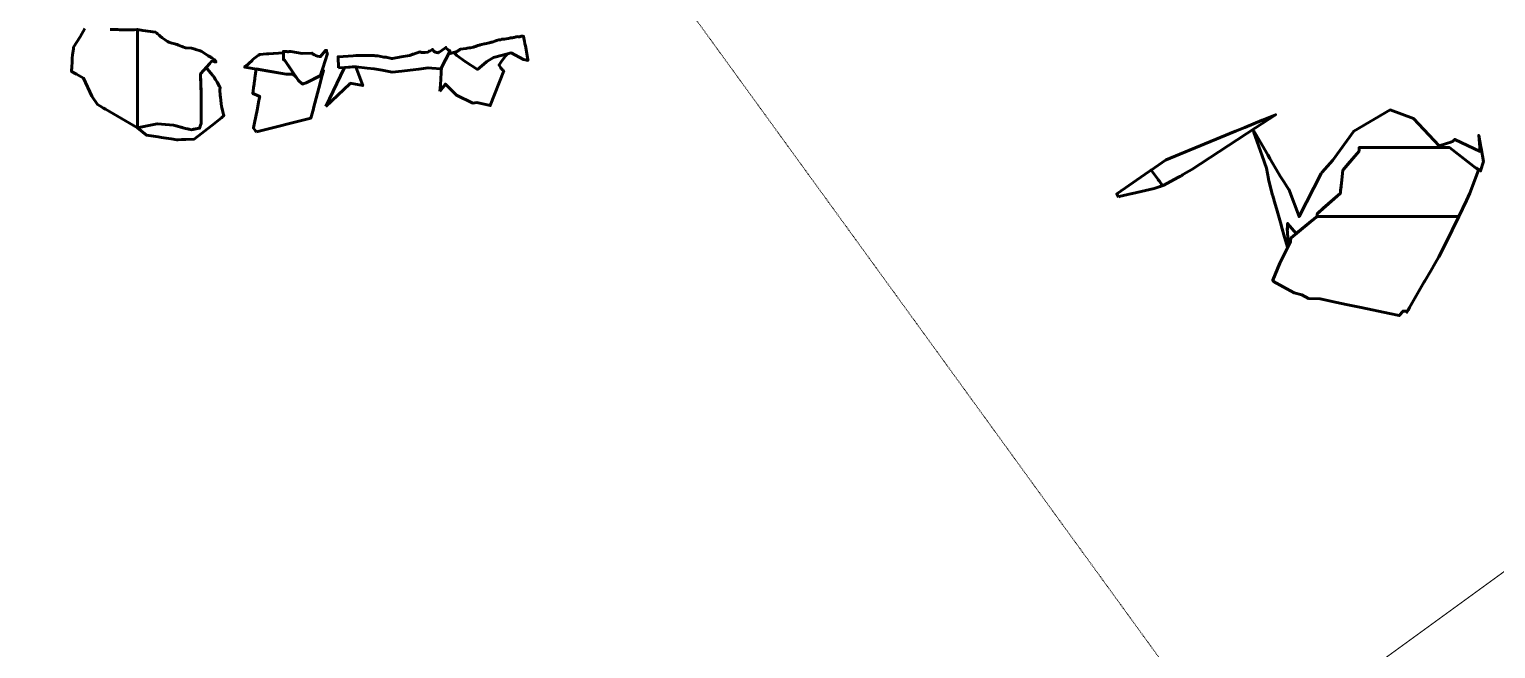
# Model space of a CAD drawing. Header units: millimetres. Extents: x -11105 to 6250, y -8045 to 7046.
# Drawn here: x -3911.5 to -3691, y -1119.2 to -1026.1 of the extents above; entities that cross this region are included whole.
import ezdxf

# ---------------------------------------------------------------- set-up
doc = ezdxf.new("R2010")
doc.units = ezdxf.units.MM
doc.linetypes.add('DOT', pattern=[2, 1, -1])
for name, color, linetype in [('_Сеть_', 1, 'Continuous'), ('C_____20241011082113471330_БДШ-3_26_28_-260_ЮЗРТ-2_ОР_tridb_ОР_06_20', 1, 'Continuous'), ('C_____20241011082113471330_БДШ-3_26_28_-260_ЮЗРТ-2_ОР_tridb_ОР_07_20', 1, 'Continuous'), ('C_____20241011082113907995_БДШ-3_28_30_-260_ЮЗРТ-2_ОР_tridb_ОР_09_20', 1, 'Continuous'), ('C_____20241011082113907995_БДШ-3_28_30_-260_ЮЗРТ-2_ОР_tridb_ОР_10_20', 1, 'Continuous'), ('C_____20241011082129155379_БДШ-1_21_23_ЛИНЗА_-290_ЮЗРТ-2_ОР_tridb_ОР_06_21', 1, 'Continuous'), ('C_____20241011082129155379_БДШ-1_21_23_ЛИНЗА_-290_ЮЗРТ-2_ОР_tridb_ОР_07_21', 1, 'Continuous'), ('C_____20241011082130058816_БДШ-1_25_30_-290_ЮЗРТ-2_ОР_tridb_ОР_01_22_СОБР', 1, 'Continuous'), ('C_____20241011082131993910_ОРТ-21_-290_ЮЗРТ-2_ОР_tridb_ОР_05_21', 1, 'Continuous'), ('C_____20241011082131993910_ОРТ-21_-290_ЮЗРТ-2_ОР_tridb_ОР_06_21', 1, 'Continuous'), ('C_____20241011082131993910_ОРТ-21_-290_ЮЗРТ-2_ОР_tridb_ОР_06_21_СОБР', 1, 'Continuous')]:
    doc.layers.add(name, color=color, linetype=linetype)

msp = doc.modelspace()

# ---------------------------------------------------------------- linework, layer by layer
at = {"layer": '_Сеть_', "color": 251, "linetype": 'Continuous', "lineweight": 13, "ltscale": 0.09, "true_color": 0x42495b}
msp.add_lwpolyline([(-9341.48, -5213.85), (4192.82, 4619.39)], dxfattribs=at)
at = {"layer": '_Сеть_', "color": 251, "linetype": 'DOT', "lineweight": 13, "ltscale": 0.09, "true_color": 0x42495b}
msp.add_lwpolyline([(-1601.21, -4066.55), (-5607.9, 1448.19)], dxfattribs=at)
at = {"layer": 'C_____20241011082113471330_БДШ-3_26_28_-260_ЮЗРТ-2_ОР_tridb_ОР_06_20', "color": 18, "linetype": 'Continuous', "lineweight": 60, "ltscale": 0.09, "true_color": 0x000000}
msp.add_lwpolyline([(-3865.05, -1031.93), (-3865.08, -1030.3), (-3865.08, -1030.27), (-3862.84, -1030.11), (-3862.38, -1030.07), (-3862.14, -1030.07), (-3862, -1030.07), (-3861.29, -1030.08), (-3860.21, -1030.09), (-3859.68, -1030.1), (-3859.51, -1030.12), (-3859.1, -1030.13), (-3858.22, -1030.32), (-3857.88, -1030.35), (-3857.71, -1030.36), (-3857, -1030.55), (-3857, -1030.55), (-3856.97, -1030.56), (-3856.93, -1030.55), (-3856.89, -1030.54), (-3855.6, -1030.3), (-3854.34, -1030.08), (-3854.28, -1030.07), (-3853.87, -1029.86), (-3853.76, -1029.89), (-3852.81, -1029.54), (-3852.7, -1029.59), (-3852.55, -1029.62), (-3852.33, -1029.64), (-3852.03, -1029.64), (-3851.59, -1029.6), (-3851.59, -1029.6), (-3851.41, -1029.42), (-3851.39, -1029.44), (-3851.37, -1029.47), (-3850.9, -1029.16), (-3850.85, -1029.23), (-3850.76, -1029.37), (-3850.73, -1029.39), (-3850.68, -1029.44), (-3850.65, -1029.46), (-3850.58, -1029.52), (-3850.55, -1029.53), (-3850.44, -1029.58), (-3850.25, -1029.65), (-3850.04, -1029.69), (-3849.97, -1029.63), (-3849.91, -1029.57), (-3849.9, -1029.6), (-3849.62, -1029.42), (-3848.86, -1028.87), (-3848.71, -1029.08), (-3848.59, -1029.18), (-3848.46, -1029.28), (-3848.23, -1029.39), (-3849.63, -1032.07), (-3850.98, -1031.99), (-3851.55, -1031.92), (-3852.92, -1032.11), (-3854.25, -1032.28), (-3855.51, -1032.43), (-3856.94, -1032.56), (-3858.48, -1032.29), (-3859.65, -1032.1), (-3860.69, -1031.99), (-3862.36, -1031.76), (-3864.11, -1031.9), (-3865.05, -1031.93)], dxfattribs=at)
at = {"layer": 'C_____20241011082113471330_БДШ-3_26_28_-260_ЮЗРТ-2_ОР_tridb_ОР_07_20', "color": 18, "linetype": 'Continuous', "lineweight": 60, "ltscale": 0.09, "true_color": 0x000000}
for points in [[(-3847.57, -1029.74), (-3847.45, -1029.64), (-3847.34, -1029.53), (-3847.33, -1029.53), (-3847.2, -1029.47), (-3847.08, -1029.4), (-3846.98, -1029.34), (-3846.88, -1029.27), (-3846.81, -1029.21), (-3846.74, -1029.15), (-3845.81, -1029.02), (-3845.69, -1029), (-3845.36, -1028.95), (-3845.16, -1028.91), (-3844.72, -1028.81), (-3844.6, -1028.78), (-3844.4, -1028.71), (-3844.07, -1028.59), (-3843.84, -1028.54), (-3843.71, -1028.49), (-3843.48, -1028.41), (-3843.1, -1028.33), (-3843.07, -1028.33), (-3843, -1028.3), (-3842.32, -1028.15), (-3842.28, -1028.14), (-3842.23, -1028.13), (-3842.22, -1028.13), (-3842.1, -1028.1), (-3842, -1028.06), (-3841.97, -1028.05), (-3841.93, -1028.05), (-3841.34, -1027.85), (-3841.31, -1027.84), (-3841.26, -1027.84), (-3840.9, -1027.71), (-3840.78, -1027.71), (-3840.67, -1027.71), (-3840.41, -1027.62), (-3840.24, -1027.62), (-3840.07, -1027.6), (-3839.81, -1027.58), (-3839.51, -1027.54), (-3839.49, -1027.53), (-3839.46, -1027.53), (-3839.44, -1027.52), (-3839.44, -1027.52), (-3839.29, -1027.48), (-3839.29, -1027.48), (-3839.16, -1027.43), (-3838.85, -1027.42), (-3838.84, -1027.42), (-3838.68, -1027.39), (-3838.53, -1027.35), (-3838.51, -1027.34), (-3838.42, -1027.31), (-3838.33, -1027.27), (-3838.32, -1027.27), (-3838.26, -1027.27), (-3838.21, -1027.25), (-3838.2, -1027.24), (-3838, -1027.26), (-3837.77, -1027.26), (-3837.66, -1027.2), (-3837.61, -1027.18), (-3837.49, -1027.19), (-3837.25, -1027.19), (-3837.19, -1027.2), (-3837.19, -1027.2), (-3837.1, -1027.7), (-3837.06, -1027.93), (-3836.99, -1028.3), (-3836.92, -1028.64), (-3836.76, -1029.5), (-3836.53, -1030.73), (-3836.53, -1030.75), (-3836.52, -1030.81), (-3837.22, -1030.69), (-3839.08, -1029.7), (-3840.34, -1030.04), (-3841.7, -1030.38), (-3842.77, -1031.03), (-3844.14, -1032.16), (-3845.98, -1030.98), (-3847.24, -1030.09), (-3847.57, -1029.74)], [(-3873.17, -1030.71), (-3873.22, -1030.72), (-3873.3, -1030.72), (-3873.31, -1029.49), (-3873.31, -1029.47), (-3873.2, -1029.47), (-3873.19, -1029.47), (-3873, -1029.49), (-3872.8, -1029.5), (-3872.67, -1029.51), (-3872.6, -1029.51), (-3872.43, -1029.5), (-3872.37, -1029.49), (-3872.24, -1029.47), (-3872.2, -1029.46), (-3870.49, -1029.76), (-3869.02, -1029.72), (-3868.93, -1029.81), (-3868.82, -1029.9), (-3868.82, -1029.9), (-3868.66, -1029.99), (-3868.46, -1030.08), (-3868.2, -1030.17), (-3867.84, -1030.25), (-3867.78, -1030.26), (-3867, -1029.32), (-3867.02, -1029.49), (-3866.82, -1029.29), (-3866.82, -1029.3), (-3866.81, -1029.48), (-3866.81, -1029.49), (-3866.77, -1029.65), (-3866.77, -1029.67), (-3866.7, -1029.8), (-3867.74, -1033.1), (-3869.91, -1034.19), (-3870.42, -1034.37), (-3871.03, -1033.85), (-3873.17, -1030.71)]]:
    msp.add_lwpolyline(points, dxfattribs=at)
at = {"layer": 'C_____20241011082113907995_БДШ-3_28_30_-260_ЮЗРТ-2_ОР_tridb_ОР_09_20', "color": 18, "linetype": 'Continuous', "lineweight": 60, "ltscale": 0.09, "true_color": 0x000000}
for points in [[(-3895.26, -1040.94), (-3895.26, -1040.94), (-3895.26, -1040.94), (-3895.26, -1034.49), (-3895.26, -1031.54), (-3895.26, -1031.54), (-3895.26, -1028.06), (-3895.26, -1028.06), (-3895.26, -1027.35), (-3895.26, -1027.25), (-3895.26, -1027.25), (-3895.26, -1027.22), (-3895.26, -1027.16), (-3895.26, -1027.16), (-3895.26, -1027.11), (-3895.26, -1027.03), (-3895.26, -1027.03), (-3895.26, -1026.97), (-3895.26, -1026.86), (-3895.26, -1026.86), (-3895.26, -1026.8), (-3895.26, -1026.66), (-3895.26, -1026.66), (-3895.26, -1026.59), (-3895.26, -1026.42), (-3895.26, -1026.42), (-3895.26, -1026.35), (-3895.26, -1026.16), (-3895.26, -1026.16), (-3895.26, -1026.16), (-3895.24, -1026.17), (-3894.44, -1026.31), (-3892.56, -1026.58), (-3892.37, -1026.72), (-3892.27, -1026.8), (-3892.02, -1027), (-3891.83, -1027.19), (-3891.54, -1027.4), (-3891.26, -1027.62), (-3891.11, -1027.71), (-3891.11, -1027.72), (-3890.74, -1027.97), (-3890.62, -1028.02), (-3890.55, -1028.05), (-3890.07, -1028.2), (-3889.64, -1028.34), (-3889.5, -1028.38), (-3889.28, -1028.44), (-3889.1, -1028.52), (-3888.86, -1028.62), (-3888.83, -1028.63), (-3888.8, -1028.64), (-3888.62, -1028.71), (-3888.53, -1028.74), (-3888.42, -1028.78), (-3888.21, -1028.86), (-3888.2, -1028.86), (-3888.03, -1028.91), (-3887.97, -1028.91), (-3887.16, -1028.98), (-3886.6, -1029.14), (-3886.51, -1029.17), (-3885.77, -1029.4), (-3885.73, -1029.42), (-3885.56, -1029.5), (-3885.07, -1029.81), (-3884.84, -1029.96), (-3884.69, -1030.06), (-3884.62, -1030.11), (-3884.25, -1030.34), (-3884.12, -1030.42), (-3884.11, -1030.43), (-3884.1, -1030.43), (-3884.03, -1030.48), (-3883.88, -1030.57), (-3883.72, -1030.68), (-3883.67, -1030.71), (-3883.45, -1031.05), (-3883.48, -1031.05), (-3883.5, -1031.04), (-3883.61, -1031.03), (-3883.71, -1031.01), (-3883.74, -1031), (-3884.11, -1030.94), (-3884.39, -1031.28), (-3885.77, -1032.82), (-3885.7, -1035.57), (-3885.66, -1040.28), (-3885.76, -1040.55), (-3885.93, -1041), (-3887.16, -1041.23), (-3888.24, -1040.98), (-3889.86, -1040.55), (-3892.27, -1040.33), (-3892.56, -1040.41), (-3892.78, -1040.45), (-3895.26, -1040.94)], [(-3875.01, -1032.52), (-3879.1, -1031.81), (-3879.12, -1031.81), (-3879.15, -1031.8), (-3879.05, -1031.75), (-3879.04, -1031.75), (-3879, -1031.72), (-3878.02, -1030.81), (-3877.92, -1030.7), (-3877.66, -1030.46), (-3877.25, -1030.18), (-3877.04, -1030.03), (-3876.86, -1029.91), (-3875.84, -1029.84), (-3875.52, -1029.82), (-3874.86, -1029.78), (-3874.79, -1029.77), (-3873.31, -1029.68), (-3873.31, -1029.68), (-3873.31, -1029.69), (-3873.3, -1030.6), (-3873.3, -1030.63), (-3873.3, -1030.7), (-3873.3, -1030.72), (-3873.3, -1030.72), (-3873.29, -1030.72), (-3873.22, -1030.72), (-3873.17, -1030.71), (-3873.17, -1030.72), (-3873.14, -1030.76), (-3873.11, -1030.81), (-3872.49, -1031.72), (-3871.71, -1032.86), (-3872.88, -1032.9), (-3875.01, -1032.52)]]:
    msp.add_lwpolyline(points, dxfattribs=at)
at = {"layer": 'C_____20241011082113907995_БДШ-3_28_30_-260_ЮЗРТ-2_ОР_tridb_ОР_10_20', "color": 18, "linetype": 'Continuous', "lineweight": 60, "ltscale": 0.09, "true_color": 0x000000}
for points in [[(-3900.93, -1037.64), (-3901.28, -1037.44), (-3902.15, -1036.17), (-3903.36, -1033.46), (-3904.41, -1032.89), (-3904.53, -1032.83), (-3905.17, -1032.49), (-3905.17, -1032.41), (-3905.16, -1032.22), (-3905.14, -1031.97), (-3905.09, -1030.86), (-3905.07, -1030.49), (-3905.04, -1029.97), (-3904.9, -1029.08), (-3904.87, -1028.85), (-3903.89, -1027.25), (-3903.16, -1026.01)], [(-3899.35, -1026.15), (-3898.23, -1026.19), (-3897.98, -1026.2), (-3897.98, -1026.2), (-3897.96, -1026.2), (-3897.83, -1026.21), (-3897.82, -1026.21), (-3897.8, -1026.21), (-3897.76, -1026.22), (-3897.14, -1026.24), (-3897.06, -1026.24), (-3897.05, -1026.24), (-3896.83, -1026.24), (-3896.47, -1026.24), (-3896.36, -1026.23), (-3896.35, -1026.23), (-3895.99, -1026.23), (-3895.84, -1026.21), (-3895.71, -1026.2), (-3895.7, -1026.2), (-3895.26, -1026.16), (-3895.26, -1026.35), (-3895.26, -1026.42), (-3895.26, -1026.59), (-3895.26, -1026.66), (-3895.26, -1026.8), (-3895.26, -1026.86), (-3895.26, -1026.97), (-3895.26, -1027.03), (-3895.26, -1027.11), (-3895.26, -1027.16), (-3895.26, -1027.22), (-3895.26, -1027.25), (-3895.26, -1027.35), (-3895.26, -1028.06), (-3895.26, -1031.54), (-3895.26, -1034.49), (-3895.26, -1040.94), (-3900.06, -1038.15), (-3900.37, -1037.97), (-3900.93, -1037.64)]]:
    msp.add_lwpolyline(points, dxfattribs=at)
at = {"layer": 'C_____20241011082129155379_БДШ-1_21_23_ЛИНЗА_-290_ЮЗРТ-2_ОР_tridb_ОР_06_21', "color": 18, "linetype": 'Continuous', "lineweight": 60, "ltscale": 0.09, "true_color": 0x000000}
msp.add_lwpolyline([(-3738.25, -1048.16), (-3738.5, -1048.26), (-3738.67, -1048.35), (-3740.99, -1049.6), (-3741.07, -1049.62), (-3741.55, -1048.98), (-3741.67, -1048.82), (-3741.75, -1048.7), (-3742.81, -1047.29), (-3740.62, -1045.81), (-3740.61, -1045.81), (-3740.53, -1045.75), (-3739.93, -1045.51), (-3730.13, -1041.47), (-3728.71, -1040.91), (-3726.1, -1039.81), (-3724.09, -1038.98), (-3727.11, -1040.96), (-3736.7, -1047.22), (-3737.57, -1047.73), (-3738.07, -1048.02), (-3738.25, -1048.16)], dxfattribs=at)
at = {"layer": 'C_____20241011082129155379_БДШ-1_21_23_ЛИНЗА_-290_ЮЗРТ-2_ОР_tridb_ОР_07_21', "color": 18, "linetype": 'Continuous', "lineweight": 60, "ltscale": 0.09, "true_color": 0x000000}
msp.add_lwpolyline([(-3747.73, -1051.36), (-3747.76, -1051.27), (-3747.98, -1050.88), (-3747.32, -1050.41), (-3744.34, -1048.35), (-3743.03, -1047.44), (-3742.84, -1047.31), (-3742.81, -1047.29), (-3741.75, -1048.7), (-3741.62, -1048.88), (-3741.07, -1049.62), (-3741.42, -1049.75), (-3742.32, -1050.07), (-3745.58, -1050.8), (-3745.64, -1050.81), (-3747.63, -1051.25), (-3747.73, -1051.36)], dxfattribs=at)
at = {"layer": 'C_____20241011082130058816_БДШ-1_25_30_-290_ЮЗРТ-2_ОР_tridb_ОР_01_22_СОБР', "color": 18, "linetype": 'Continuous', "lineweight": 60, "ltscale": 0.09, "true_color": 0x000000}
for points in [[(-3849.76, -1035.43), (-3849.69, -1034.5), (-3849.57, -1032.68), (-3849.56, -1032.55), (-3849.52, -1031.86), (-3849.36, -1031.56), (-3848.88, -1030.63), (-3848.5, -1029.91), (-3848.5, -1029.89), (-3848.49, -1029.87), (-3848.48, -1029.87), (-3848.47, -1029.84), (-3848.47, -1029.83), (-3848.38, -1029.81), (-3847.37, -1029.54), (-3847.33, -1029.53), (-3847.34, -1029.53), (-3847.45, -1029.64), (-3847.52, -1029.7), (-3847.57, -1029.74), (-3847.24, -1030.09), (-3845.98, -1030.98), (-3844.14, -1032.16), (-3842.84, -1031.09), (-3842.77, -1031.03), (-3842.72, -1031), (-3841.7, -1030.38), (-3841.51, -1030.33), (-3840.34, -1030.04), (-3840.18, -1030), (-3839.68, -1029.86), (-3839.84, -1030.08), (-3840.54, -1031.03), (-3840.88, -1031.49), (-3840.85, -1031.55), (-3840.61, -1031.93), (-3840.55, -1032.02), (-3840.35, -1032.21), (-3840.16, -1032.39), (-3842.19, -1037.6), (-3844.23, -1037.14), (-3844.82, -1037.23), (-3847.29, -1036.06), (-3848.94, -1034.37), (-3849.76, -1035.43)], [(-3895.25, -1040.94), (-3895.05, -1040.9), (-3893.79, -1040.65), (-3892.78, -1040.45), (-3892.56, -1040.41), (-3892.27, -1040.33), (-3891.11, -1040.43), (-3889.86, -1040.55), (-3888.5, -1040.91), (-3888.24, -1040.98), (-3887.78, -1041.08), (-3887.67, -1041.11), (-3887.16, -1041.23), (-3886.81, -1041.16), (-3885.93, -1041), (-3885.84, -1040.76), (-3885.76, -1040.55), (-3885.7, -1040.4), (-3885.66, -1040.28), (-3885.66, -1040.24), (-3885.68, -1038.06), (-3885.7, -1035.57), (-3885.71, -1034.99), (-3885.77, -1032.82), (-3885.24, -1032.23), (-3884.95, -1031.9), (-3884.3, -1032.68), (-3883.95, -1033.09), (-3883.93, -1033.11), (-3883.9, -1033.15), (-3883.8, -1033.27), (-3883.7, -1033.39), (-3883.68, -1033.41), (-3883.57, -1033.61), (-3883.53, -1033.67), (-3883.28, -1034.09), (-3882.91, -1034.72), (-3882.81, -1034.88), (-3882.85, -1035.17), (-3882.85, -1035.22), (-3882.85, -1035.28), (-3882.85, -1035.4), (-3882.84, -1035.93), (-3882.81, -1036.14), (-3882.79, -1036.27), (-3882.72, -1036.83), (-3882.61, -1037.73), (-3882.59, -1037.82), (-3882.58, -1037.89), (-3882.42, -1038.54), (-3882.32, -1038.94), (-3882.29, -1039.09), (-3882.28, -1039.16), (-3882.46, -1039.31), (-3882.63, -1039.44), (-3884.1, -1040.59), (-3886.72, -1042.63), (-3887.97, -1042.69), (-3888.62, -1042.71), (-3889.14, -1042.73), (-3889.33, -1042.74), (-3890.18, -1042.61), (-3890.95, -1042.49), (-3891.66, -1042.38), (-3892.14, -1042.3), (-3893.92, -1042.03), (-3895.25, -1040.94)], [(-3877.37, -1041.57), (-3877.5, -1041.39), (-3877.82, -1040.99), (-3877.81, -1040.95), (-3877.66, -1040.21), (-3877.28, -1038.3), (-3876.99, -1036.83), (-3876.95, -1036.65), (-3876.87, -1036.23), (-3877.66, -1035.89), (-3877.79, -1035.83), (-3877.92, -1035.77), (-3877.88, -1035.45), (-3877.8, -1034.89), (-3877.73, -1034.39), (-3877.72, -1034.25), (-3877.67, -1033.92), (-3877.65, -1033.81), (-3877.63, -1033.66), (-3877.6, -1033.43), (-3877.56, -1033.11), (-3877.42, -1032.1), (-3872.88, -1032.9), (-3871.9, -1032.87), (-3871.88, -1032.87), (-3871.44, -1033.26), (-3871.07, -1033.79), (-3871.03, -1033.85), (-3870.42, -1034.37), (-3870.37, -1034.35), (-3869.91, -1034.19), (-3868.3, -1033.38), (-3867.88, -1033.17), (-3867.75, -1033.1), (-3867.74, -1033.1), (-3867.52, -1032.39), (-3867.45, -1032.38), (-3867.28, -1032.35), (-3867.47, -1033.05), (-3867.98, -1034.97), (-3868.39, -1036.49), (-3868.78, -1037.97), (-3868.81, -1038.1), (-3869.19, -1039.51), (-3877.37, -1041.57)], [(-3866.94, -1037.74), (-3864.18, -1031.97), (-3864.15, -1031.92), (-3864.14, -1031.9), (-3864.11, -1031.9), (-3862.95, -1031.8), (-3862.4, -1031.76), (-3861.37, -1034.61), (-3861.38, -1034.61), (-3863.26, -1034.25), (-3863.34, -1034.33), (-3866.94, -1037.74)]]:
    msp.add_lwpolyline(points, dxfattribs=at)
at = {"layer": 'C_____20241011082131993910_ОРТ-21_-290_ЮЗРТ-2_ОР_tridb_ОР_05_21', "color": 18, "linetype": 'Continuous', "lineweight": 60, "ltscale": 0.09, "true_color": 0x000000}
msp.add_lwpolyline([(-3721.29, -1065.73), (-3722.96, -1064.82), (-3724.37, -1064.06), (-3724.51, -1063.86), (-3723.43, -1061.29), (-3723.43, -1061.28), (-3721.83, -1058.06), (-3721.82, -1057.77), (-3721.76, -1057.47), (-3717.97, -1054.37), (-3717.9, -1054.31), (-3717.84, -1054.26), (-3712.5, -1054.26), (-3712.39, -1054.26), (-3700.56, -1054.26), (-3698.99, -1054.26), (-3696.52, -1054.26), (-3697.5, -1056.32), (-3698.22, -1057.77), (-3699.55, -1060.33), (-3700.1, -1061.29), (-3700.75, -1062.42), (-3701.68, -1064.02), (-3701.72, -1064.1), (-3703.93, -1067.94), (-3704.16, -1068.34), (-3704.34, -1068.65), (-3704.43, -1068.48), (-3704.9, -1068.48), (-3705.47, -1069.15), (-3706.95, -1068.84), (-3711.21, -1067.94), (-3713.44, -1067.47), (-3714.85, -1067.17), (-3717.36, -1066.64), (-3719.14, -1066.57), (-3720.12, -1066.04), (-3721.29, -1065.73)], dxfattribs=at)
at = {"layer": 'C_____20241011082131993910_ОРТ-21_-290_ЮЗРТ-2_ОР_tridb_ОР_06_21', "color": 18, "linetype": 'Continuous', "lineweight": 60, "ltscale": 0.09, "true_color": 0x000000}
msp.add_lwpolyline([(-3717.84, -1054.26), (-3717.84, -1054.26), (-3717.84, -1054.26), (-3717.83, -1054.07), (-3717.82, -1053.85), (-3714.39, -1050.81), (-3714.34, -1050.77), (-3714.3, -1050.32), (-3714.29, -1050.22), (-3713.98, -1047.31), (-3713.88, -1047.19), (-3711.51, -1044.45), (-3711.51, -1043.92), (-3711.42, -1043.92), (-3711.42, -1043.92), (-3711.32, -1043.92), (-3698.67, -1043.92), (-3698.17, -1043.92), (-3698.12, -1043.92), (-3698.11, -1043.92), (-3698.06, -1043.92), (-3698.05, -1043.92), (-3698, -1043.92), (-3697.99, -1043.92), (-3697.95, -1043.92), (-3697.93, -1043.92), (-3693.55, -1047.3), (-3693.55, -1047.3), (-3693.55, -1047.31), (-3693.54, -1047.31), (-3694.84, -1050.77), (-3695.37, -1051.88), (-3696.52, -1054.26), (-3698.99, -1054.26), (-3700.56, -1054.26), (-3712.5, -1054.26), (-3717.84, -1054.26)], dxfattribs=at)
at = {"layer": 'C_____20241011082131993910_ОРТ-21_-290_ЮЗРТ-2_ОР_tridb_ОР_06_21_СОБР', "color": 18, "linetype": 'Continuous', "lineweight": 60, "ltscale": 0.09, "true_color": 0x000000}
msp.add_lwpolyline([(-3722.28, -1058.97), (-3722.29, -1058.92), (-3722.3, -1058.89), (-3722.72, -1057.39), (-3723.18, -1055.78), (-3723.25, -1055.53), (-3723.95, -1053.07), (-3724.14, -1052.43), (-3724.5, -1051.18), (-3724.53, -1051.05), (-3725.13, -1048.73), (-3725.16, -1048.6), (-3725.46, -1047.02), (-3726.11, -1045.17), (-3727.34, -1041.67), (-3727.36, -1041.55), (-3727.37, -1041.48), (-3727.37, -1041.45), (-3727.37, -1041.44), (-3727.31, -1041.54), (-3727.17, -1041.74), (-3725.27, -1045.01), (-3724.95, -1045.57), (-3723.58, -1047.85), (-3723.37, -1048.21), (-3722.79, -1049.11), (-3722.12, -1050.17), (-3722.11, -1050.18), (-3720.55, -1054.29), (-3717.2, -1047.81), (-3717.09, -1047.59), (-3715.48, -1045.81), (-3712.32, -1041.43), (-3706.84, -1038.25), (-3703.34, -1039.52), (-3700.23, -1042.83), (-3699.47, -1043.65), (-3698.35, -1043.29), (-3697.73, -1043.09), (-3697.48, -1043.01), (-3697.14, -1042.69), (-3693.29, -1044.5), (-3693.52, -1042.09), (-3693.21, -1043.79), (-3693.21, -1043.8), (-3693.19, -1043.9), (-3693.18, -1043.98), (-3693.17, -1043.99), (-3692.83, -1046.03), (-3693.25, -1047.41), (-3693.5, -1047.23), (-3693.84, -1046.98), (-3693.86, -1047.02), (-3693.88, -1047.05), (-3697.93, -1043.92), (-3698.35, -1043.92), (-3699.45, -1043.92), (-3703.44, -1043.92), (-3704.19, -1043.92), (-3711.51, -1043.92), (-3711.51, -1044.25), (-3711.51, -1044.45), (-3713.2, -1046.4), (-3713.98, -1047.31), (-3714.19, -1049.27), (-3714.27, -1050.02), (-3714.3, -1050.32), (-3714.31, -1050.45), (-3714.34, -1050.77), (-3715.43, -1051.73), (-3716.91, -1053.04), (-3717.82, -1053.85), (-3717.84, -1054.26), (-3718.47, -1054.78), (-3720.68, -1056.58), (-3720.97, -1056.82), (-3722.28, -1055.3), (-3722.29, -1055.62), (-3722.29, -1055.97), (-3722.29, -1056.26), (-3722.34, -1056.13), (-3722.36, -1056.05), (-3722.23, -1057.43), (-3722.14, -1058.47), (-3722.13, -1058.53), (-3722.12, -1058.65), (-3722.28, -1058.97)], dxfattribs=at)

doc.saveas('drawing.dxf')
